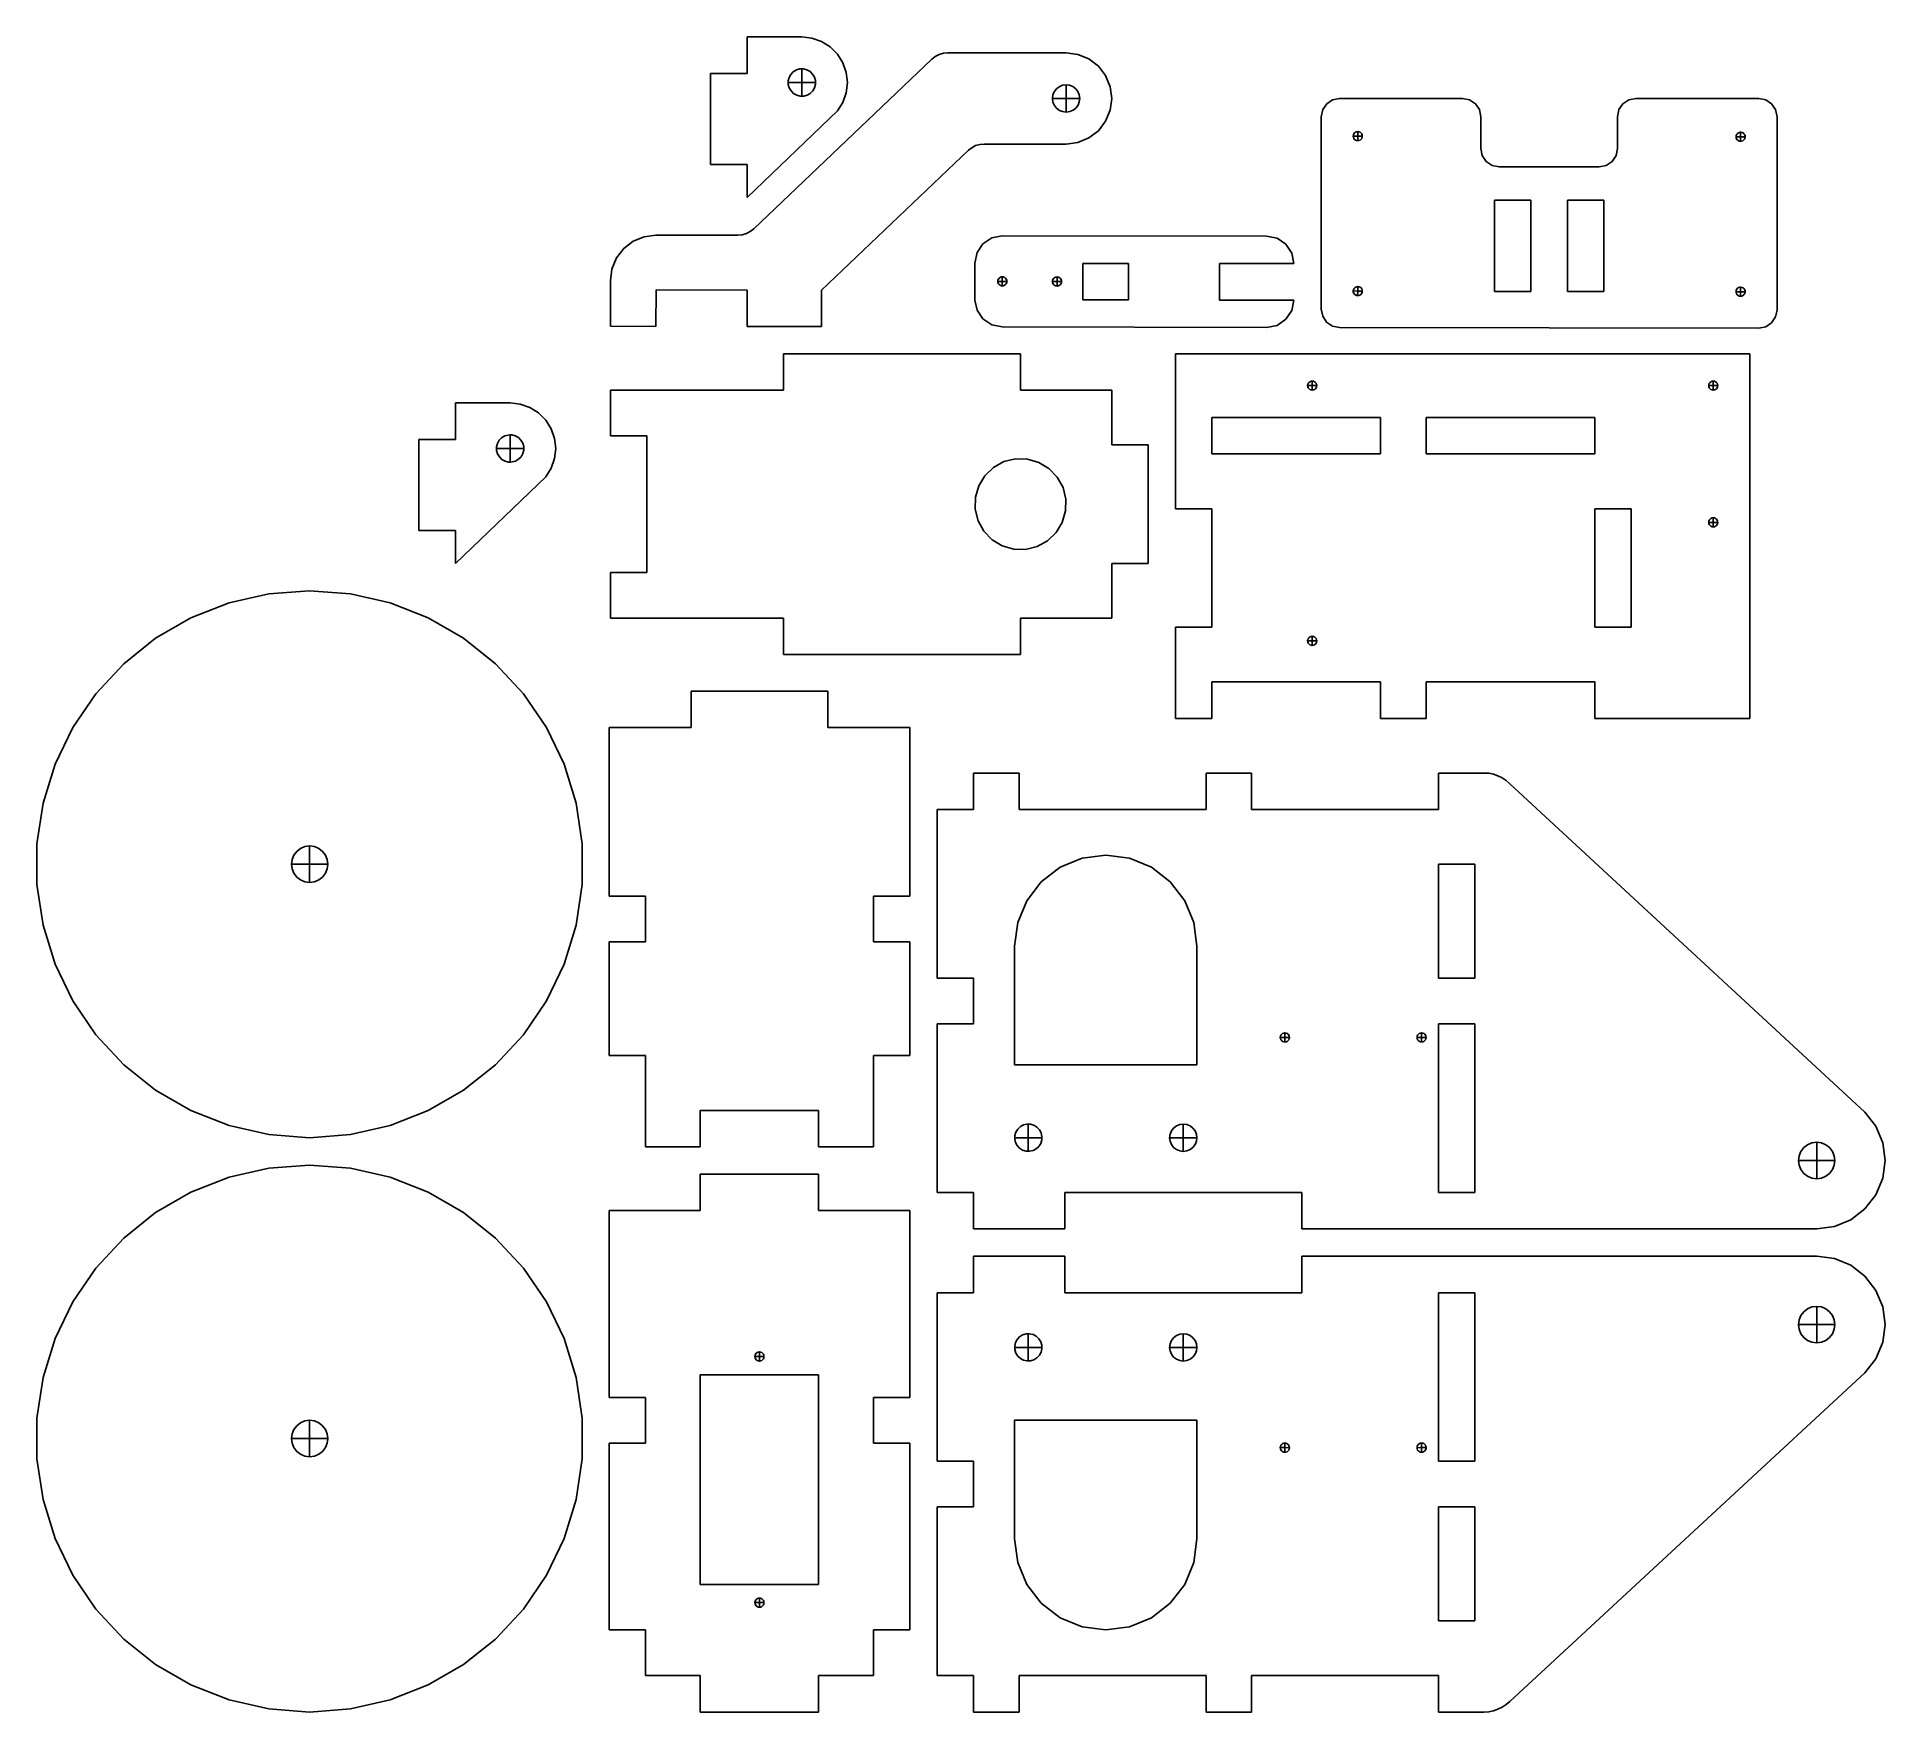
# Model space of a CAD drawing. Header units: metres. Extents: x -103 to 100, y -53 to 131.
import ezdxf

# ---------------------------------------------------------------- set-up
doc = ezdxf.new("R2010")
doc.units = ezdxf.units.M

msp = doc.modelspace()

# ---------------------------------------------------------------- linework, layer by layer
at = {"layer": 'Layer0'}
for p, q in [((-24.85, 130.74), (-24.86, 126.74)), ((-18.85, 130.74), (-24.85, 130.74)), ((-18.85, 130.74), (-17.74, 130.62)), ((-17.74, 130.62), (-16.68, 130.25)), ((-16.68, 130.25), (-15.73, 129.65)), ((-4.57, 128.31), (-24.13, 109.69)), ((-15.73, 129.65), (-14.94, 128.86)), ((-14.94, 128.86), (-14.34, 127.91)), ((-14.34, 127.91), (-13.98, 126.86)), ((-4.2, 128.6), (-4.57, 128.31)), ((-3.78, 128.82), (-4.2, 128.6)), ((-3.32, 128.95), (-3.78, 128.82)), ((-2.85, 129), (-3.32, 128.95)), ((-2.85, 129), (10.15, 129)), ((10.15, 129), (11.44, 128.83)), ((11.44, 128.83), (12.65, 128.33)), ((12.65, 128.33), (13.69, 127.54)), ((-28.85, 126.74), (-28.85, 116.74)), ((-24.86, 126.74), (-28.85, 126.74)), ((-20.24, 126.3), (-20.34, 125.92)), ((-20.34, 125.92), (-20.34, 125.74)), ((-20.34, 125.74), (-18.85, 125.74)), ((-20.34, 125.74), (-20.33, 125.53)), ((-20.05, 126.64), (-20.24, 126.3)), ((-19.78, 126.92), (-20.05, 126.64)), ((-19.44, 127.12), (-19.78, 126.92)), ((-19.06, 127.23), (-19.44, 127.12)), ((-18.85, 127.23), (-19.06, 127.23)), ((-18.85, 125.74), (-18.85, 127.23)), ((-18.67, 127.23), (-18.85, 127.23)), ((-18.85, 124.26), (-18.85, 125.74)), ((-18.85, 125.74), (-17.36, 125.74)), ((-18.29, 127.14), (-18.67, 127.23)), ((-17.95, 126.94), (-18.29, 127.14)), ((-17.67, 126.67), (-17.95, 126.94)), ((-17.47, 126.33), (-17.67, 126.67)), ((-17.36, 125.96), (-17.47, 126.33)), ((-17.36, 125.74), (-17.36, 125.96)), ((-17.36, 125.56), (-17.36, 125.74)), ((-13.98, 126.86), (-13.85, 125.74)), ((-13.85, 125.74), (-13.98, 124.63)), ((13.69, 127.54), (14.48, 126.5)), ((14.48, 126.5), (14.98, 125.29)), ((-20.33, 125.53), (-20.23, 125.15)), ((-20.23, 125.15), (-20.03, 124.82)), ((-20.03, 124.82), (-19.75, 124.54)), ((-19.75, 124.54), (-19.41, 124.35)), ((-19.41, 124.35), (-19.03, 124.25)), ((-19.03, 124.25), (-18.85, 124.26)), ((-18.85, 124.26), (-18.64, 124.26)), ((-18.64, 124.26), (-18.26, 124.36)), ((-18.26, 124.36), (-17.92, 124.56)), ((-17.92, 124.56), (-17.65, 124.84)), ((-17.65, 124.84), (-17.46, 125.18)), ((-17.46, 125.18), (-17.36, 125.56)), ((-13.98, 124.63), (-14.34, 123.57)), ((8.7, 124.38), (8.65, 123.99)), ((8.65, 123.99), (10.15, 124)), ((8.65, 123.99), (8.7, 123.6)), ((8.85, 124.74), (8.7, 124.38)), ((9.08, 125.05), (8.85, 124.74)), ((9.39, 125.29), (9.08, 125.05)), ((9.75, 125.45), (9.39, 125.29)), ((10.14, 125.5), (9.75, 125.45)), ((10.53, 125.45), (10.14, 125.5)), ((10.14, 125.5), (10.15, 124)), ((10.15, 124), (11.65, 124.01)), ((10.15, 124), (10.16, 122.5)), ((10.89, 125.31), (10.53, 125.45)), ((11.2, 125.07), (10.89, 125.31)), ((11.44, 124.76), (11.2, 125.07)), ((11.6, 124.4), (11.44, 124.76)), ((11.65, 124.01), (11.6, 124.4)), ((11.6, 123.62), (11.65, 124.01)), ((14.98, 125.29), (15.15, 124)), ((15.15, 124), (14.98, 122.71)), ((39.38, 123.85), (38.74, 123.41)), ((40.15, 124), (39.38, 123.85)), ((53.65, 124), (40.15, 124)), ((53.65, 124), (54.42, 123.85)), ((54.42, 123.85), (55.06, 123.41)), ((71.24, 123.41), (71.88, 123.85)), ((71.88, 123.85), (72.65, 124)), ((86.15, 124), (72.65, 124)), ((86.92, 123.85), (86.15, 124)), ((87.56, 123.41), (86.92, 123.85)), ((-24.85, 113.14), (-14.94, 122.63)), ((-14.34, 123.57), (-14.94, 122.63)), ((8.7, 123.6), (8.86, 123.24)), ((8.86, 123.24), (9.1, 122.93)), ((9.1, 122.93), (9.41, 122.69)), ((9.41, 122.69), (9.77, 122.55)), ((9.77, 122.55), (10.16, 122.5)), ((10.16, 122.5), (10.55, 122.55)), ((10.55, 122.55), (10.91, 122.71)), ((10.91, 122.71), (11.22, 122.95)), ((11.22, 122.95), (11.46, 123.26)), ((11.46, 123.26), (11.6, 123.62)), ((14.98, 122.71), (14.48, 121.5)), ((38.3, 122.77), (38.15, 122)), ((38.15, 122), (38.15, 100.87)), ((38.74, 123.41), (38.3, 122.77)), ((55.06, 123.41), (55.5, 122.77)), ((55.5, 122.77), (55.65, 122)), ((55.65, 118.5), (55.65, 122)), ((70.65, 122), (70.8, 122.77)), ((70.65, 122), (70.65, 118.5)), ((70.8, 122.77), (71.24, 123.41)), ((88, 122.77), (87.56, 123.41)), ((88.15, 122), (88, 122.77)), ((88.15, 100.79), (88.15, 122)), ((12.65, 119.67), (11.44, 119.17)), ((13.69, 120.46), (12.65, 119.67)), ((14.48, 121.5), (13.69, 120.46)), ((41.67, 120), (41.65, 119.87)), ((41.65, 119.87), (41.67, 119.74)), ((41.65, 119.87), (42.15, 119.87)), ((41.72, 120.12), (41.67, 120)), ((41.67, 119.74), (41.72, 119.62)), ((41.8, 120.22), (41.72, 120.12)), ((41.9, 120.3), (41.8, 120.22)), ((42.02, 120.35), (41.9, 120.3)), ((42.15, 120.37), (42.02, 120.35)), ((42.28, 120.35), (42.15, 120.37)), ((42.15, 120.37), (42.15, 119.87)), ((42.15, 119.87), (42.65, 119.87)), ((42.15, 119.87), (42.15, 119.37)), ((42.4, 120.3), (42.28, 120.35)), ((42.5, 120.22), (42.4, 120.3)), ((42.58, 120.12), (42.5, 120.22)), ((42.63, 120), (42.58, 120.12)), ((42.58, 119.62), (42.63, 119.74)), ((42.65, 119.87), (42.63, 120)), ((42.63, 119.74), (42.65, 119.87)), ((83.67, 119.95), (83.65, 119.82)), ((83.65, 119.82), (83.65, 119.79)), ((83.65, 119.79), (83.66, 119.69)), ((84.15, 119.79), (83.65, 119.79)), ((83.66, 119.69), (83.7, 119.57)), ((83.73, 120.07), (83.67, 119.95)), ((83.82, 120.17), (83.73, 120.07)), ((83.92, 120.24), (83.82, 120.17)), ((84.05, 120.28), (83.92, 120.24)), ((84.15, 120.29), (84.05, 120.28)), ((84.18, 120.29), (84.15, 120.29)), ((84.15, 120.29), (84.15, 119.79)), ((84.15, 119.79), (84.15, 119.3)), ((84.65, 119.79), (84.15, 119.79)), ((84.31, 120.27), (84.18, 120.29)), ((84.42, 120.21), (84.31, 120.27)), ((84.52, 120.13), (84.42, 120.21)), ((84.6, 120.02), (84.52, 120.13)), ((84.57, 119.52), (84.63, 119.64)), ((84.64, 119.9), (84.6, 120.02)), ((84.63, 119.64), (84.65, 119.77)), ((84.65, 119.79), (84.64, 119.9)), ((84.65, 119.77), (84.65, 119.79)), ((-16.68, 102.97), (-0.57, 118.31)), ((-0.2, 118.6), (-0.57, 118.31)), ((0.22, 118.82), (-0.2, 118.6)), ((0.68, 118.95), (0.22, 118.82)), ((1.15, 119), (0.68, 118.95)), ((1.15, 119), (10.15, 119)), ((11.44, 119.17), (10.15, 119)), ((41.72, 119.62), (41.8, 119.51)), ((41.8, 119.51), (41.9, 119.43)), ((41.9, 119.43), (42.02, 119.38)), ((42.02, 119.38), (42.15, 119.37)), ((42.15, 119.37), (42.28, 119.38)), ((42.28, 119.38), (42.4, 119.43)), ((42.4, 119.43), (42.5, 119.51)), ((42.5, 119.51), (42.58, 119.62)), ((55.65, 118.5), (55.8, 117.73)), ((55.8, 117.73), (56.24, 117.09)), ((70.06, 117.09), (70.5, 117.73)), ((70.5, 117.73), (70.65, 118.5)), ((83.7, 119.57), (83.78, 119.46)), ((83.78, 119.46), (83.88, 119.38)), ((83.88, 119.38), (84, 119.32)), ((84, 119.32), (84.12, 119.3)), ((84.12, 119.3), (84.15, 119.3)), ((84.15, 119.3), (84.25, 119.31)), ((84.25, 119.31), (84.38, 119.35)), ((84.38, 119.35), (84.48, 119.42)), ((84.48, 119.42), (84.57, 119.52)), ((-28.85, 116.74), (-24.85, 116.74)), ((-24.85, 116.74), (-24.85, 113.14)), ((56.24, 117.09), (56.88, 116.65)), ((56.88, 116.65), (57.65, 116.5)), ((68.65, 116.5), (57.65, 116.5)), ((68.65, 116.5), (69.42, 116.65)), ((69.42, 116.65), (70.06, 117.09)), ((61.15, 112.83), (57.15, 112.84)), ((57.15, 112.84), (57.15, 102.84)), ((61.15, 102.83), (61.15, 112.83)), ((65.15, 112.83), (65.15, 102.83)), ((69.15, 112.83), (65.15, 112.83)), ((69.15, 102.83), (69.15, 112.83)), ((-24.13, 109.69), (-24.5, 109.4)), ((-39.18, 106.5), (-38.39, 107.54)), ((-38.39, 107.54), (-37.35, 108.33)), ((-37.35, 108.33), (-36.14, 108.83)), ((-36.14, 108.83), (-34.85, 109)), ((-34.85, 109), (-25.85, 109)), ((-25.38, 109.05), (-25.85, 109)), ((-24.92, 109.18), (-25.38, 109.05)), ((-24.5, 109.4), (-24.92, 109.18)), ((1.03, 108.06), (0.38, 107.09)), ((2, 108.71), (1.03, 108.06)), ((3.15, 108.93), (2, 108.71)), ((32.15, 108.88), (3.15, 108.93)), ((33.3, 108.66), (32.15, 108.88)), ((34.27, 108), (33.3, 108.66)), ((34.92, 107.03), (34.27, 108)), ((-39.68, 105.29), (-39.18, 106.5)), ((0.38, 107.09), (0.15, 105.94)), ((0.15, 105.94), (0.15, 101.94)), ((16.98, 105.91), (11.98, 105.91)), ((11.98, 105.91), (11.98, 101.92)), ((16.98, 101.91), (16.98, 105.91)), ((35.15, 105.88), (26.98, 105.88)), ((26.98, 105.88), (26.98, 101.89)), ((35.15, 105.88), (34.92, 107.03)), ((-39.85, 104), (-39.68, 105.29)), ((-39.85, 99.01), (-39.85, 104)), ((2.67, 104.06), (2.65, 103.93)), ((2.65, 103.93), (2.67, 103.8)), ((2.65, 103.93), (3.15, 103.93)), ((2.72, 104.18), (2.67, 104.06)), ((2.67, 103.8), (2.72, 103.68)), ((2.8, 104.29), (2.72, 104.18)), ((2.72, 103.68), (2.8, 103.58)), ((2.9, 104.37), (2.8, 104.29)), ((2.8, 103.58), (2.9, 103.5)), ((3.02, 104.42), (2.9, 104.37)), ((2.9, 103.5), (3.02, 103.45)), ((3.15, 104.43), (3.02, 104.42)), ((3.02, 103.45), (3.15, 103.43)), ((3.28, 104.42), (3.15, 104.43)), ((3.15, 104.43), (3.15, 103.93)), ((3.15, 103.93), (3.15, 103.43)), ((3.15, 103.93), (3.65, 103.93)), ((3.15, 103.43), (3.28, 103.45)), ((3.4, 104.37), (3.28, 104.42)), ((3.28, 103.45), (3.4, 103.5)), ((3.5, 104.29), (3.4, 104.37)), ((3.4, 103.5), (3.5, 103.58)), ((3.58, 104.18), (3.5, 104.29)), ((3.5, 103.58), (3.58, 103.68)), ((3.63, 104.06), (3.58, 104.18)), ((3.58, 103.68), (3.63, 103.8)), ((3.65, 103.93), (3.63, 104.06)), ((3.63, 103.8), (3.65, 103.93)), ((8.67, 104.05), (8.65, 103.92)), ((8.65, 103.92), (8.67, 103.79)), ((8.65, 103.92), (9.15, 103.92)), ((8.72, 104.17), (8.67, 104.05)), ((8.67, 103.79), (8.72, 103.67)), ((8.8, 104.28), (8.72, 104.17)), ((8.72, 103.67), (8.8, 103.57)), ((8.9, 104.36), (8.8, 104.28)), ((8.8, 103.57), (8.9, 103.49)), ((9.02, 104.41), (8.9, 104.36)), ((8.9, 103.49), (9.02, 103.44)), ((9.15, 104.42), (9.02, 104.41)), ((9.02, 103.44), (9.15, 103.42)), ((9.28, 104.41), (9.15, 104.42)), ((9.15, 104.42), (9.15, 103.92)), ((9.15, 103.92), (9.15, 103.42)), ((9.15, 103.92), (9.65, 103.92)), ((9.15, 103.42), (9.28, 103.44)), ((9.4, 104.36), (9.28, 104.41)), ((9.28, 103.44), (9.4, 103.49)), ((9.5, 104.28), (9.4, 104.36)), ((9.4, 103.49), (9.5, 103.57)), ((9.58, 104.17), (9.5, 104.28)), ((9.5, 103.57), (9.58, 103.67)), ((9.63, 104.05), (9.58, 104.17)), ((9.58, 103.67), (9.63, 103.79)), ((9.65, 103.92), (9.63, 104.05)), ((9.63, 103.79), (9.65, 103.92)), ((-34.85, 99), (-34.84, 103)), ((-34.84, 103), (-24.85, 102.98)), ((-24.85, 102.98), (-24.86, 98.98)), ((-16.68, 102.97), (-16.69, 98.97)), ((0.15, 101.94), (0.15, 101.89)), ((0.15, 101.89), (0.38, 100.79)), ((11.98, 101.92), (16.98, 101.91)), ((26.98, 101.89), (35.15, 101.89)), ((35.15, 101.89), (34.92, 100.74)), ((41.67, 103.02), (41.65, 102.89)), ((41.65, 102.89), (41.66, 102.76)), ((42.15, 102.87), (41.65, 102.89)), ((41.66, 102.76), (41.71, 102.63)), ((41.73, 103.13), (41.67, 103.02)), ((41.71, 102.63), (41.78, 102.53)), ((41.81, 103.23), (41.73, 103.13)), ((41.78, 102.53), (41.88, 102.44)), ((41.92, 103.31), (41.81, 103.23)), ((41.88, 102.44), (42, 102.39)), ((42.04, 103.35), (41.92, 103.31)), ((42, 102.39), (42.13, 102.37)), ((42.17, 103.37), (42.04, 103.35)), ((42.15, 102.87), (42.13, 102.37)), ((42.13, 102.37), (42.26, 102.38)), ((42.17, 103.37), (42.15, 102.87)), ((42.65, 102.85), (42.15, 102.87)), ((42.3, 103.34), (42.17, 103.37)), ((42.26, 102.38), (42.38, 102.42)), ((42.42, 103.29), (42.3, 103.34)), ((42.38, 102.42), (42.49, 102.5)), ((42.52, 103.21), (42.42, 103.29)), ((42.49, 102.5), (42.57, 102.6)), ((42.59, 103.1), (42.52, 103.21)), ((42.57, 102.6), (42.63, 102.72)), ((42.64, 102.98), (42.59, 103.1)), ((42.63, 102.72), (42.65, 102.85)), ((42.65, 102.85), (42.64, 102.98)), ((57.15, 102.84), (61.15, 102.83)), ((65.15, 102.83), (69.15, 102.83)), ((83.68, 102.96), (83.65, 102.84)), ((83.65, 102.84), (83.65, 102.8)), ((83.65, 102.8), (84.15, 102.79)), ((83.65, 102.8), (83.66, 102.71)), ((83.66, 102.71), (83.7, 102.58)), ((83.74, 103.08), (83.68, 102.96)), ((83.7, 102.58), (83.77, 102.47)), ((83.83, 103.18), (83.74, 103.08)), ((83.77, 102.47), (83.87, 102.38)), ((83.94, 103.25), (83.83, 103.18)), ((83.87, 102.38), (83.98, 102.32)), ((84.06, 103.29), (83.94, 103.25)), ((83.98, 102.32), (84.11, 102.3)), ((84.15, 103.29), (84.06, 103.29)), ((84.11, 102.3), (84.15, 102.3)), ((84.19, 103.29), (84.15, 103.29)), ((84.15, 102.79), (84.15, 103.29)), ((84.15, 102.79), (84.65, 102.79)), ((84.15, 102.3), (84.15, 102.79)), ((84.15, 102.3), (84.24, 102.3)), ((84.32, 103.27), (84.19, 103.29)), ((84.24, 102.3), (84.36, 102.34)), ((84.44, 103.21), (84.32, 103.27)), ((84.36, 102.34), (84.47, 102.41)), ((84.53, 103.12), (84.44, 103.21)), ((84.47, 102.41), (84.56, 102.51)), ((84.6, 103.01), (84.53, 103.12)), ((84.56, 102.51), (84.62, 102.63)), ((84.64, 102.88), (84.6, 103.01)), ((84.62, 102.63), (84.65, 102.75)), ((84.65, 102.79), (84.64, 102.88)), ((84.65, 102.75), (84.65, 102.79)), ((0.38, 100.79), (1.03, 99.81)), ((1.03, 99.81), (2, 99.16)), ((34.27, 99.77), (33.3, 99.11)), ((34.92, 100.74), (34.27, 99.77)), ((38.15, 100.87), (38.3, 100.11)), ((38.3, 100.11), (38.73, 99.46)), ((38.73, 99.46), (39.38, 99.02)), ((86.92, 98.94), (87.56, 99.38)), ((87.56, 99.38), (88, 100.03)), ((88, 100.03), (88.15, 100.79)), ((-39.85, 99.01), (-34.85, 99)), ((-16.69, 98.97), (-24.86, 98.98)), ((2, 99.16), (3.15, 98.93)), ((3.15, 98.93), (32.15, 98.88)), ((33.3, 99.11), (32.15, 98.88)), ((39.38, 99.02), (40.15, 98.87)), ((40.15, 98.87), (86.15, 98.79)), ((86.15, 98.79), (86.92, 98.94)), ((5.15, 96), (-20.85, 96)), ((-20.85, 96), (-20.85, 92)), ((5.15, 92), (5.15, 96)), ((22.15, 96), (85.15, 96)), ((22.15, 79), (22.15, 96)), ((85.15, 56), (85.15, 96)), ((-20.85, 92), (-39.85, 92)), ((-39.85, 92), (-39.85, 87)), ((15.15, 92), (5.15, 92)), ((15.15, 86), (15.15, 92)), ((36.67, 92.63), (36.65, 92.5)), ((36.65, 92.5), (36.67, 92.37)), ((36.65, 92.5), (37.15, 92.5)), ((36.72, 92.75), (36.67, 92.63)), ((36.67, 92.37), (36.72, 92.25)), ((36.8, 92.85), (36.72, 92.75)), ((36.72, 92.25), (36.8, 92.15)), ((36.9, 92.93), (36.8, 92.85)), ((36.8, 92.15), (36.9, 92.07)), ((37.02, 92.98), (36.9, 92.93)), ((36.9, 92.07), (37.02, 92.02)), ((37.15, 93), (37.02, 92.98)), ((37.02, 92.02), (37.15, 92)), ((37.28, 92.98), (37.15, 93)), ((37.15, 93), (37.15, 92.5)), ((37.15, 92.5), (37.65, 92.5)), ((37.15, 92.5), (37.15, 92)), ((37.15, 92), (37.28, 92.02)), ((37.4, 92.93), (37.28, 92.98)), ((37.28, 92.02), (37.4, 92.07)), ((37.5, 92.85), (37.4, 92.93)), ((37.4, 92.07), (37.5, 92.15)), ((37.58, 92.75), (37.5, 92.85)), ((37.5, 92.15), (37.58, 92.25)), ((37.63, 92.63), (37.58, 92.75)), ((37.58, 92.25), (37.63, 92.37)), ((37.65, 92.5), (37.63, 92.63)), ((37.63, 92.37), (37.65, 92.5)), ((80.67, 92.63), (80.65, 92.5)), ((80.65, 92.5), (80.67, 92.37)), ((80.65, 92.5), (81.15, 92.5)), ((80.72, 92.75), (80.67, 92.63)), ((80.67, 92.37), (80.72, 92.25)), ((80.8, 92.85), (80.72, 92.75)), ((80.72, 92.25), (80.8, 92.15)), ((80.9, 92.93), (80.8, 92.85)), ((80.8, 92.15), (80.9, 92.07)), ((81.02, 92.98), (80.9, 92.93)), ((80.9, 92.07), (81.02, 92.02)), ((81.15, 93), (81.02, 92.98)), ((81.02, 92.02), (81.15, 92)), ((81.28, 92.98), (81.15, 93)), ((81.15, 92.5), (81.15, 93)), ((81.15, 92), (81.15, 92.5)), ((81.15, 92.5), (81.65, 92.5)), ((81.15, 92), (81.28, 92.02)), ((81.4, 92.93), (81.28, 92.98)), ((81.28, 92.02), (81.4, 92.07)), ((81.5, 92.85), (81.4, 92.93)), ((81.4, 92.07), (81.5, 92.15)), ((81.58, 92.75), (81.5, 92.85)), ((81.5, 92.15), (81.58, 92.25)), ((81.63, 92.63), (81.58, 92.75)), ((81.58, 92.25), (81.63, 92.37)), ((81.65, 92.5), (81.63, 92.63)), ((81.63, 92.37), (81.65, 92.5)), ((-56.85, 90.6), (-56.86, 86.6)), ((-50.85, 90.6), (-56.85, 90.6)), ((-50.85, 90.6), (-49.74, 90.47)), ((-49.74, 90.47), (-48.68, 90.1)), ((-48.68, 90.1), (-47.73, 89.51)), ((-47.73, 89.51), (-46.94, 88.72)), ((-46.94, 88.72), (-46.34, 87.77)), ((-46.34, 87.77), (-45.98, 86.71)), ((26.15, 89), (44.65, 89)), ((26.15, 89), (26.15, 85)), ((44.65, 89), (44.65, 85)), ((49.65, 85), (49.65, 89)), ((49.65, 89), (68.15, 89)), ((68.15, 85), (68.15, 89)), ((-60.85, 86.6), (-60.85, 76.6)), ((-56.86, 86.6), (-60.85, 86.6)), ((-52.24, 86.16), (-52.34, 85.78)), ((-52.34, 85.78), (-52.34, 85.6)), ((-52.34, 85.6), (-52.33, 85.39)), ((-52.34, 85.6), (-50.85, 85.6)), ((-52.33, 85.39), (-52.23, 85.01)), ((-52.05, 86.5), (-52.24, 86.16)), ((-51.78, 86.78), (-52.05, 86.5)), ((-51.44, 86.98), (-51.78, 86.78)), ((-51.06, 87.08), (-51.44, 86.98)), ((-50.85, 87.09), (-51.06, 87.08)), ((-50.67, 87.09), (-50.85, 87.09)), ((-50.85, 85.6), (-50.85, 87.09)), ((-50.85, 85.6), (-49.36, 85.6)), ((-50.85, 84.11), (-50.85, 85.6)), ((-50.29, 86.99), (-50.67, 87.09)), ((-49.95, 86.8), (-50.29, 86.99)), ((-49.67, 86.53), (-49.95, 86.8)), ((-49.47, 86.19), (-49.67, 86.53)), ((-49.36, 85.81), (-49.47, 86.19)), ((-49.46, 85.04), (-49.36, 85.42)), ((-49.36, 85.6), (-49.36, 85.81)), ((-49.36, 85.42), (-49.36, 85.6)), ((-45.98, 86.71), (-45.85, 85.6)), ((-45.85, 85.6), (-45.98, 84.49)), ((-35.85, 87), (-39.85, 87)), ((-35.85, 72), (-35.85, 87)), ((19.15, 86), (15.15, 86)), ((19.15, 73), (19.15, 86)), ((-52.23, 85.01), (-52.03, 84.67)), ((-52.03, 84.67), (-51.75, 84.4)), ((-51.75, 84.4), (-51.41, 84.21)), ((-51.41, 84.21), (-51.03, 84.11)), ((-51.03, 84.11), (-50.85, 84.11)), ((-50.85, 84.11), (-50.64, 84.12)), ((-50.64, 84.12), (-50.26, 84.22)), ((-50.26, 84.22), (-49.92, 84.42)), ((-49.92, 84.42), (-49.65, 84.7)), ((-49.65, 84.7), (-49.46, 85.04)), ((-46.34, 83.43), (-46.94, 82.48)), ((-45.98, 84.49), (-46.34, 83.43)), ((2.18, 83.52), (1.24, 82.62)), ((3.33, 84.16), (2.18, 83.52)), ((4.59, 84.47), (3.33, 84.16)), ((5.9, 84.44), (4.59, 84.47)), ((7.15, 84.08), (5.9, 84.44)), ((8.27, 83.41), (7.15, 84.08)), ((9.17, 82.47), (8.27, 83.41)), ((44.65, 85), (26.15, 85)), ((68.15, 85), (49.65, 85)), ((-56.85, 73), (-46.94, 82.48)), ((0.57, 81.5), (0.21, 80.25)), ((1.24, 82.62), (0.57, 81.5)), ((9.81, 81.32), (9.17, 82.47)), ((10.12, 80.06), (9.81, 81.32)), ((0.21, 80.25), (0.18, 78.94)), ((10.09, 78.75), (10.12, 80.06)), ((0.18, 78.94), (0.5, 77.68)), ((0.5, 77.68), (1.13, 76.53)), ((9.06, 76.38), (9.73, 77.5)), ((9.73, 77.5), (10.09, 78.75)), ((26.15, 79), (22.15, 79)), ((26.15, 66), (26.15, 79)), ((68.15, 79), (68.15, 66)), ((72.15, 79), (68.15, 79)), ((72.15, 66), (72.15, 79)), ((80.67, 77.63), (80.65, 77.5)), ((80.65, 77.5), (81.15, 77.5)), ((80.65, 77.5), (80.67, 77.37)), ((80.72, 77.75), (80.67, 77.63)), ((80.67, 77.37), (80.72, 77.25)), ((80.8, 77.85), (80.72, 77.75)), ((80.72, 77.25), (80.8, 77.15)), ((80.9, 77.93), (80.8, 77.85)), ((80.8, 77.15), (80.9, 77.07)), ((81.02, 77.98), (80.9, 77.93)), ((80.9, 77.07), (81.02, 77.02)), ((81.15, 78), (81.02, 77.98)), ((81.28, 77.98), (81.15, 78)), ((81.15, 77.5), (81.15, 78)), ((81.15, 77), (81.15, 77.5)), ((81.15, 77.5), (81.65, 77.5)), ((81.4, 77.93), (81.28, 77.98)), ((81.28, 77.02), (81.4, 77.07)), ((81.5, 77.85), (81.4, 77.93)), ((81.4, 77.07), (81.5, 77.15)), ((81.58, 77.75), (81.5, 77.85)), ((81.5, 77.15), (81.58, 77.25)), ((81.63, 77.63), (81.58, 77.75)), ((81.58, 77.25), (81.63, 77.37)), ((81.65, 77.5), (81.63, 77.63)), ((81.63, 77.37), (81.65, 77.5)), ((-60.85, 76.6), (-56.85, 76.6)), ((-56.85, 76.6), (-56.85, 73)), ((1.13, 76.53), (2.03, 75.59)), ((2.03, 75.59), (3.15, 74.92)), ((6.98, 74.84), (8.12, 75.48)), ((8.12, 75.48), (9.06, 76.38)), ((81.02, 77.02), (81.15, 77)), ((81.15, 77), (81.28, 77.02)), ((3.15, 74.92), (4.4, 74.56)), ((4.4, 74.56), (5.71, 74.53)), ((5.71, 74.53), (6.98, 74.84)), ((15.15, 73), (19.15, 73)), ((15.15, 67), (15.15, 73)), ((-39.85, 72), (-35.85, 72)), ((-39.85, 72), (-39.85, 67)), ((-77.32, 69.66), (-81.69, 68.67)), ((-72.85, 70), (-77.32, 69.66)), ((-68.38, 69.66), (-72.85, 70)), ((-64.01, 68.67), (-68.38, 69.66)), ((-85.87, 67.03), (-89.75, 64.79)), ((-81.69, 68.67), (-85.87, 67.03)), ((-59.83, 67.03), (-64.01, 68.67)), ((-55.95, 64.79), (-59.83, 67.03)), ((-39.85, 67), (-20.85, 67)), ((-20.85, 67), (-20.85, 63)), ((5.15, 63), (5.15, 67)), ((5.15, 67), (15.15, 67)), ((22.15, 66), (26.15, 66)), ((22.15, 56), (22.15, 66)), ((36.9, 64.93), (36.8, 64.85)), ((37.02, 64.98), (36.9, 64.93)), ((37.15, 65), (37.02, 64.98)), ((37.28, 64.98), (37.15, 65)), ((37.15, 65), (37.15, 64.5)), ((37.4, 64.93), (37.28, 64.98)), ((37.5, 64.85), (37.4, 64.93)), ((68.15, 66), (72.15, 66)), ((-89.75, 64.79), (-93.25, 61.99)), ((-52.44, 61.99), (-55.95, 64.79)), ((-20.85, 63), (5.15, 63)), ((36.67, 64.63), (36.65, 64.5)), ((36.65, 64.5), (36.67, 64.37)), ((36.65, 64.5), (37.15, 64.5)), ((36.72, 64.75), (36.67, 64.63)), ((36.67, 64.37), (36.72, 64.25)), ((36.8, 64.85), (36.72, 64.75)), ((36.72, 64.25), (36.8, 64.15)), ((36.8, 64.15), (36.9, 64.07)), ((36.9, 64.07), (37.02, 64.02)), ((37.02, 64.02), (37.15, 64)), ((37.15, 64.5), (37.65, 64.5)), ((37.15, 64.5), (37.15, 64)), ((37.15, 64), (37.28, 64.02)), ((37.28, 64.02), (37.4, 64.07)), ((37.4, 64.07), (37.5, 64.15)), ((37.58, 64.75), (37.5, 64.85)), ((37.5, 64.15), (37.58, 64.25)), ((37.63, 64.63), (37.58, 64.75)), ((37.58, 64.25), (37.63, 64.37)), ((37.65, 64.5), (37.63, 64.63)), ((37.63, 64.37), (37.65, 64.5)), ((-93.25, 61.99), (-96.3, 58.7)), ((-49.39, 58.7), (-52.44, 61.99)), ((-16, 59), (-31, 59)), ((-31, 59), (-31, 55)), ((-16, 55), (-16, 59)), ((26.15, 60), (26.15, 56)), ((44.65, 60), (26.15, 60)), ((44.65, 56), (44.65, 60)), ((68.15, 60), (49.65, 60)), ((49.65, 60), (49.65, 56)), ((68.15, 60), (68.15, 56)), ((-96.3, 58.7), (-98.83, 55)), ((-46.87, 55), (-49.39, 58.7)), ((-98.83, 55), (-100.78, 50.96)), ((-44.92, 50.96), (-46.87, 55)), ((-40, 55), (-40, 36.5)), ((-31, 55), (-40, 55)), ((-7, 55), (-16, 55)), ((-7, 36.5), (-7, 55)), ((26.15, 56), (22.15, 56)), ((49.65, 56), (44.65, 56)), ((85.15, 56), (68.15, 56)), ((-100.78, 50.96), (-102.1, 46.68)), ((-43.6, 46.68), (-44.92, 50.96)), ((5, 50), (0, 50)), ((0, 46), (0, 50)), ((5, 50), (5, 46)), ((25.5, 46), (25.5, 50)), ((30.5, 50), (25.5, 50)), ((30.5, 50), (30.5, 46)), ((51, 46), (51, 50)), ((56, 50), (51, 50)), ((56, 50), (56.52, 49.97)), ((56.52, 49.97), (57.04, 49.86)), ((57.04, 49.86), (57.53, 49.7)), ((57.53, 49.7), (58, 49.46)), ((58, 49.46), (58.44, 49.17)), ((58.44, 49.17), (58.83, 48.83)), ((97.8, 12.8), (58.83, 48.83)), ((-102.1, 46.68), (-102.77, 42.24)), ((-42.93, 42.24), (-43.6, 46.68)), ((-4, 46), (0, 46)), ((-4, 27.5), (-4, 46)), ((5, 46), (25.5, 46)), ((30.5, 46), (51, 46)), ((-102.77, 42.24), (-102.77, 37.76)), ((-74.58, 41), (-74.78, 40.52)), ((-74.26, 41.41), (-74.58, 41)), ((-73.85, 41.73), (-74.26, 41.41)), ((-73.37, 41.93), (-73.85, 41.73)), ((-72.85, 42), (-73.37, 41.93)), ((-72.85, 42), (-72.85, 40)), ((-72.33, 41.93), (-72.85, 42)), ((-71.85, 41.73), (-72.33, 41.93)), ((-71.44, 41.41), (-71.85, 41.73)), ((-71.12, 41), (-71.44, 41.41)), ((-70.92, 40.52), (-71.12, 41)), ((-42.93, 37.76), (-42.93, 42.24)), ((9.5, 39.66), (11.91, 40.66)), ((11.91, 40.66), (14.5, 41)), ((14.5, 41), (17.09, 40.66)), ((17.09, 40.66), (19.5, 39.66)), ((-74.78, 40.52), (-74.85, 40)), ((-74.85, 40), (-72.85, 40)), ((-74.85, 40), (-74.78, 39.48)), ((-74.78, 39.48), (-74.58, 39)), ((-74.58, 39), (-74.26, 38.59)), ((-74.26, 38.59), (-73.85, 38.27)), ((-72.85, 40), (-72.85, 38)), ((-72.85, 40), (-70.85, 40)), ((-71.85, 38.27), (-71.44, 38.59)), ((-71.44, 38.59), (-71.12, 39)), ((-71.12, 39), (-70.92, 39.48)), ((-70.85, 40), (-70.92, 40.52)), ((-70.92, 39.48), (-70.85, 40)), ((7.43, 38.07), (9.5, 39.66)), ((19.5, 39.66), (21.57, 38.07)), ((51, 27.5), (51, 40)), ((51, 40), (55, 40)), ((55, 40), (55, 27.5)), ((-102.77, 37.76), (-102.1, 33.32)), ((-73.85, 38.27), (-73.37, 38.07)), ((-73.37, 38.07), (-72.85, 38)), ((-72.85, 38), (-72.33, 38.07)), ((-72.33, 38.07), (-71.85, 38.27)), ((-43.6, 33.32), (-42.93, 37.76)), ((-40, 36.5), (-36, 36.5)), ((-36, 36.5), (-36, 31.5)), ((-11, 31.5), (-11, 36.5)), ((-11, 36.5), (-7, 36.5)), ((5.84, 36), (7.43, 38.07)), ((21.57, 38.07), (23.16, 36)), ((4.84, 33.59), (5.84, 36)), ((23.16, 36), (24.16, 33.59)), ((-102.1, 33.32), (-100.78, 29.04)), ((-44.92, 29.04), (-43.6, 33.32)), ((4.5, 31), (4.84, 33.59)), ((24.16, 33.59), (24.5, 31)), ((-40, 31.5), (-40, 19)), ((-36, 31.5), (-40, 31.5)), ((-7, 31.5), (-11, 31.5)), ((-7, 19), (-7, 31.5)), ((4.5, 31), (4.5, 18)), ((24.5, 18), (24.5, 31)), ((-100.78, 29.04), (-98.83, 25)), ((-46.87, 25), (-44.92, 29.04)), ((0, 27.5), (-4, 27.5)), ((0, 22.5), (0, 27.5)), ((55, 27.5), (51, 27.5)), ((-98.83, 25), (-96.3, 21.3)), ((-49.39, 21.3), (-46.87, 25)), ((-4, 22.5), (0, 22.5)), ((-4, 4), (-4, 22.5)), ((55, 22.5), (51, 22.5)), ((51, 22.5), (51, 4)), ((55, 4), (55, 22.5)), ((-96.3, 21.3), (-93.25, 18.01)), ((-52.44, 18.01), (-49.39, 21.3)), ((33.67, 21.13), (33.65, 21)), ((33.65, 21), (33.67, 20.87)), ((33.65, 21), (34.15, 21)), ((33.72, 21.25), (33.67, 21.13)), ((33.67, 20.87), (33.72, 20.75)), ((33.8, 21.35), (33.72, 21.25)), ((33.72, 20.75), (33.8, 20.65)), ((33.9, 21.43), (33.8, 21.35)), ((33.8, 20.65), (33.9, 20.57)), ((34.02, 21.48), (33.9, 21.43)), ((33.9, 20.57), (34.02, 20.52)), ((34.15, 21.5), (34.02, 21.48)), ((34.02, 20.52), (34.15, 20.5)), ((34.28, 21.48), (34.15, 21.5)), ((34.15, 21.5), (34.15, 21)), ((34.15, 21), (34.65, 21)), ((34.15, 21), (34.15, 20.5)), ((34.15, 20.5), (34.28, 20.52)), ((34.4, 21.43), (34.28, 21.48)), ((34.28, 20.52), (34.4, 20.57)), ((34.5, 21.35), (34.4, 21.43)), ((34.4, 20.57), (34.5, 20.65)), ((34.58, 21.25), (34.5, 21.35)), ((34.5, 20.65), (34.58, 20.75)), ((34.63, 21.13), (34.58, 21.25)), ((34.58, 20.75), (34.63, 20.87)), ((34.65, 21), (34.63, 21.13)), ((34.63, 20.87), (34.65, 21)), ((48.67, 21.13), (48.65, 21)), ((48.65, 21), (48.67, 20.87)), ((49.15, 21), (48.65, 21)), ((48.72, 21.25), (48.67, 21.13)), ((48.67, 20.87), (48.72, 20.75)), ((48.8, 21.35), (48.72, 21.25)), ((48.72, 20.75), (48.8, 20.65)), ((48.9, 21.43), (48.8, 21.35)), ((48.8, 20.65), (48.9, 20.57)), ((49.02, 21.48), (48.9, 21.43)), ((48.9, 20.57), (49.02, 20.52)), ((49.15, 21.5), (49.02, 21.48)), ((49.02, 20.52), (49.15, 20.5)), ((49.28, 21.48), (49.15, 21.5)), ((49.15, 21), (49.15, 21.5)), ((49.15, 20.5), (49.15, 21)), ((49.65, 21), (49.15, 21)), ((49.15, 20.5), (49.28, 20.52)), ((49.4, 21.43), (49.28, 21.48)), ((49.28, 20.52), (49.4, 20.57)), ((49.5, 21.35), (49.4, 21.43)), ((49.4, 20.57), (49.5, 20.65)), ((49.58, 21.25), (49.5, 21.35)), ((49.5, 20.65), (49.58, 20.75)), ((49.63, 21.13), (49.58, 21.25)), ((49.58, 20.75), (49.63, 20.87)), ((49.65, 21), (49.63, 21.13)), ((49.63, 20.87), (49.65, 21)), ((-40, 19), (-36, 19)), ((-36, 19), (-36, 9)), ((-11, 19), (-7, 19)), ((-11, 9), (-11, 19)), ((-93.25, 18.01), (-89.75, 15.21)), ((-55.95, 15.21), (-52.44, 18.01)), ((4.5, 18), (24.5, 18)), ((-89.75, 15.21), (-85.87, 12.97)), ((-59.83, 12.97), (-55.95, 15.21)), ((-85.87, 12.97), (-81.69, 11.33)), ((-64.01, 11.33), (-59.83, 12.97)), ((-17, 13), (-30, 13)), ((-30, 13), (-30, 9)), ((-17, 9), (-17, 13)), ((99, 11.25), (97.8, 12.8)), ((-81.69, 11.33), (-77.32, 10.34)), ((-77.32, 10.34), (-72.85, 10)), ((-72.85, 10), (-68.38, 10.34)), ((-68.38, 10.34), (-64.01, 11.33)), ((4.52, 10.24), (4.51, 10)), ((4.63, 10.62), (4.52, 10.24)), ((4.84, 10.95), (4.63, 10.62)), ((5.13, 11.22), (4.84, 10.95)), ((5.47, 11.4), (5.13, 11.22)), ((5.85, 11.49), (5.47, 11.4)), ((6, 11.49), (5.85, 11.49)), ((6, 11.49), (6, 10)), ((6.24, 11.48), (6, 11.49)), ((6.62, 11.37), (6.24, 11.48)), ((6.95, 11.16), (6.62, 11.37)), ((7.22, 10.87), (6.95, 11.16)), ((7.4, 10.53), (7.22, 10.87)), ((7.49, 10.15), (7.4, 10.53)), ((7.49, 10), (7.49, 10.15)), ((21.55, 10.39), (21.5, 10)), ((21.7, 10.75), (21.55, 10.39)), ((21.94, 11.06), (21.7, 10.75)), ((22.25, 11.3), (21.94, 11.06)), ((22.61, 11.45), (22.25, 11.3)), ((23, 11.5), (22.61, 11.45)), ((23.39, 11.45), (23, 11.5)), ((23, 11.5), (23, 10)), ((23.75, 11.3), (23.39, 11.45)), ((24.06, 11.06), (23.75, 11.3)), ((24.3, 10.75), (24.06, 11.06)), ((24.45, 10.39), (24.3, 10.75)), ((24.5, 10), (24.45, 10.39)), ((99.74, 9.44), (99, 11.25)), ((-36, 9), (-30, 9)), ((-17, 9), (-11, 9)), ((4.51, 10), (6, 10)), ((4.51, 10), (4.51, 9.85)), ((4.51, 9.85), (4.6, 9.47)), ((4.6, 9.47), (4.78, 9.13)), ((4.78, 9.13), (5.05, 8.84)), ((5.05, 8.84), (5.38, 8.63)), ((5.38, 8.63), (5.76, 8.52)), ((5.76, 8.52), (6, 8.51)), ((6, 10), (6, 8.51)), ((6, 10), (7.49, 10)), ((6, 8.51), (6.15, 8.51)), ((6.15, 8.51), (6.53, 8.6)), ((6.53, 8.6), (6.87, 8.78)), ((6.87, 8.78), (7.16, 9.05)), ((7.16, 9.05), (7.37, 9.38)), ((7.37, 9.38), (7.48, 9.76)), ((7.48, 9.76), (7.49, 10)), ((21.5, 10), (23, 10)), ((21.5, 10), (21.55, 9.61)), ((21.55, 9.61), (21.7, 9.25)), ((21.7, 9.25), (21.94, 8.94)), ((21.94, 8.94), (22.25, 8.7)), ((22.25, 8.7), (22.61, 8.55)), ((22.61, 8.55), (23, 8.5)), ((23, 10), (24.5, 10)), ((23, 10), (23, 8.5)), ((23, 8.5), (23.39, 8.55)), ((23.39, 8.55), (23.75, 8.7)), ((23.75, 8.7), (24.06, 8.94)), ((24.06, 8.94), (24.3, 9.25)), ((24.3, 9.25), (24.45, 9.61)), ((24.45, 9.61), (24.5, 10)), ((90.77, 8.5), (90.57, 8.02)), ((91.09, 8.91), (90.77, 8.5)), ((91.5, 9.23), (91.09, 8.91)), ((91.98, 9.43), (91.5, 9.23)), ((92.5, 9.5), (91.98, 9.43)), ((93.02, 9.43), (92.5, 9.5)), ((92.5, 9.5), (92.5, 7.5)), ((93.5, 9.23), (93.02, 9.43)), ((93.91, 8.91), (93.5, 9.23)), ((94.23, 8.5), (93.91, 8.91)), ((94.43, 8.02), (94.23, 8.5)), ((100, 7.5), (99.74, 9.44)), ((-77.32, 6.66), (-81.69, 5.67)), ((-72.85, 7), (-77.32, 6.66)), ((-68.38, 6.66), (-72.85, 7)), ((-64.01, 5.67), (-68.38, 6.66)), ((90.57, 8.02), (90.5, 7.5)), ((90.5, 7.5), (90.57, 6.98)), ((90.5, 7.5), (92.5, 7.5)), ((90.57, 6.98), (90.77, 6.5)), ((90.77, 6.5), (91.09, 6.09)), ((91.09, 6.09), (91.5, 5.77)), ((92.5, 7.5), (94.5, 7.5)), ((92.5, 7.5), (92.5, 5.5)), ((93.5, 5.77), (93.91, 6.09)), ((93.91, 6.09), (94.23, 6.5)), ((94.23, 6.5), (94.43, 6.98)), ((94.5, 7.5), (94.43, 8.02)), ((94.43, 6.98), (94.5, 7.5)), ((99.74, 5.56), (100, 7.5)), ((-81.69, 5.67), (-85.87, 4.03)), ((-59.83, 4.03), (-64.01, 5.67)), ((-17, 6), (-30, 6)), ((-30, 2), (-30, 6)), ((-17, 6), (-17, 2)), ((91.5, 5.77), (91.98, 5.57)), ((91.98, 5.57), (92.5, 5.5)), ((92.5, 5.5), (93.02, 5.57)), ((93.02, 5.57), (93.5, 5.77)), ((99, 3.75), (99.74, 5.56)), ((-85.87, 4.03), (-89.75, 1.79)), ((-55.95, 1.79), (-59.83, 4.03)), ((0, 4), (-4, 4)), ((0, 0), (0, 4)), ((10, 4), (10, 0)), ((36, 4), (10, 4)), ((36, 0), (36, 4)), ((51, 4), (55, 4)), ((96.25, 1), (97.8, 2.2)), ((97.8, 2.2), (99, 3.75)), ((-89.75, 1.79), (-93.25, -1.01)), ((-52.44, -1.01), (-55.95, 1.79)), ((-40, -18.5), (-40, 2)), ((-40, 2), (-36, 2)), ((-30, 2), (-36, 2)), ((-17, 2), (-11, 2)), ((-7, 2), (-11, 2)), ((-7, -18.5), (-7, 2)), ((10, 0), (0, 0)), ((92.5, 0), (36, 0)), ((92.5, 0), (94.44, 0.26)), ((94.44, 0.26), (96.25, 1)), ((-93.25, -1.01), (-96.3, -4.3)), ((-49.39, -4.3), (-52.44, -1.01)), ((0, -3), (0, -7)), ((10, -3), (0, -3)), ((10, -7), (10, -3)), ((92.5, -3), (36, -3)), ((36, -3), (36, -7)), ((92.5, -3), (94.44, -3.26)), ((94.44, -3.26), (96.25, -4)), ((96.25, -4), (97.8, -5.2)), ((-96.3, -4.3), (-98.83, -8)), ((-46.87, -8), (-49.39, -4.3)), ((97.8, -5.2), (99, -6.75)), ((-98.83, -8), (-100.78, -12.04)), ((-44.92, -12.04), (-46.87, -8)), ((-4, -7), (-4, -25.5)), ((0, -7), (-4, -7)), ((36, -7), (10, -7)), ((51, -25.5), (51, -7)), ((51, -7), (55, -7)), ((55, -7), (55, -25.5)), ((99, -6.75), (99.74, -8.56)), ((90.57, -9.98), (90.5, -10.5)), ((90.77, -9.5), (90.57, -9.98)), ((91.09, -9.09), (90.77, -9.5)), ((91.5, -8.77), (91.09, -9.09)), ((91.98, -8.57), (91.5, -8.77)), ((92.5, -8.5), (91.98, -8.57)), ((93.02, -8.57), (92.5, -8.5)), ((92.5, -8.5), (92.5, -10.5)), ((93.5, -8.77), (93.02, -8.57)), ((93.91, -9.09), (93.5, -8.77)), ((94.23, -9.5), (93.91, -9.09)), ((94.43, -9.98), (94.23, -9.5)), ((94.5, -10.5), (94.43, -9.98)), ((99.74, -8.56), (100, -10.5)), ((-100.78, -12.04), (-102.1, -16.32)), ((-43.6, -16.32), (-44.92, -12.04)), ((4.6, -12.47), (4.78, -12.13)), ((4.78, -12.13), (5.05, -11.84)), ((5.05, -11.84), (5.38, -11.63)), ((5.38, -11.63), (5.76, -11.52)), ((5.76, -11.52), (6, -11.51)), ((6, -11.51), (6.15, -11.51)), ((6, -13), (6, -11.51)), ((6.15, -11.51), (6.53, -11.6)), ((6.53, -11.6), (6.87, -11.78)), ((6.87, -11.78), (7.16, -12.05)), ((7.16, -12.05), (7.37, -12.38)), ((21.7, -12.25), (21.94, -11.94)), ((21.94, -11.94), (22.25, -11.7)), ((22.25, -11.7), (22.61, -11.55)), ((22.61, -11.55), (23, -11.5)), ((23, -11.5), (23.39, -11.55)), ((23, -13), (23, -11.5)), ((23.39, -11.55), (23.75, -11.7)), ((23.75, -11.7), (24.06, -11.94)), ((24.06, -11.94), (24.3, -12.25)), ((90.5, -10.5), (90.57, -11.02)), ((90.5, -10.5), (92.5, -10.5)), ((90.57, -11.02), (90.77, -11.5)), ((90.77, -11.5), (91.09, -11.91)), ((91.09, -11.91), (91.5, -12.23)), ((92.5, -10.5), (94.5, -10.5)), ((92.5, -10.5), (92.5, -12.5)), ((93.5, -12.23), (93.91, -11.91)), ((93.91, -11.91), (94.23, -11.5)), ((94.23, -11.5), (94.43, -11.02)), ((94.43, -11.02), (94.5, -10.5)), ((100, -10.5), (99.74, -12.44)), ((-23.98, -13.87), (-24, -14)), ((-24, -14), (-23.98, -14.13)), ((-24, -14), (-23.5, -14)), ((-23.93, -13.75), (-23.98, -13.87)), ((-23.98, -14.13), (-23.93, -14.25)), ((-23.85, -13.65), (-23.93, -13.75)), ((-23.75, -13.57), (-23.85, -13.65)), ((-23.63, -13.52), (-23.75, -13.57)), ((-23.5, -13.5), (-23.63, -13.52)), ((-23.37, -13.52), (-23.5, -13.5)), ((-23.5, -14), (-23.5, -13.5)), ((-23.5, -14), (-23, -14)), ((-23.5, -14.5), (-23.5, -14)), ((-23.25, -13.57), (-23.37, -13.52)), ((-23.15, -13.65), (-23.25, -13.57)), ((-23.07, -13.75), (-23.15, -13.65)), ((-23.02, -13.87), (-23.07, -13.75)), ((-23.07, -14.25), (-23.02, -14.13)), ((-23, -14), (-23.02, -13.87)), ((-23.02, -14.13), (-23, -14)), ((4.51, -12.85), (4.6, -12.47)), ((4.51, -13), (4.51, -12.85)), ((4.52, -13.24), (4.51, -13)), ((4.51, -13), (6, -13)), ((4.63, -13.62), (4.52, -13.24)), ((4.84, -13.95), (4.63, -13.62)), ((5.13, -14.22), (4.84, -13.95)), ((6, -13), (7.49, -13)), ((6, -14.49), (6, -13)), ((6.95, -14.16), (6.62, -14.37)), ((7.22, -13.87), (6.95, -14.16)), ((7.4, -13.53), (7.22, -13.87)), ((7.37, -12.38), (7.48, -12.76)), ((7.49, -13.15), (7.4, -13.53)), ((7.48, -12.76), (7.49, -13)), ((7.49, -13), (7.49, -13.15)), ((21.5, -13), (21.55, -12.61)), ((21.55, -13.39), (21.5, -13)), ((21.5, -13), (23, -13)), ((21.55, -12.61), (21.7, -12.25)), ((21.7, -13.75), (21.55, -13.39)), ((21.94, -14.06), (21.7, -13.75)), ((22.25, -14.3), (21.94, -14.06)), ((23, -13), (24.5, -13)), ((23, -14.5), (23, -13)), ((24.06, -14.06), (23.75, -14.3)), ((24.3, -13.75), (24.06, -14.06)), ((24.3, -12.25), (24.45, -12.61)), ((24.45, -13.39), (24.3, -13.75)), ((24.45, -12.61), (24.5, -13)), ((24.5, -13), (24.45, -13.39)), ((91.5, -12.23), (91.98, -12.43)), ((91.98, -12.43), (92.5, -12.5)), ((92.5, -12.5), (93.02, -12.43)), ((93.02, -12.43), (93.5, -12.23)), ((99.74, -12.44), (99, -14.25)), ((-30, -39), (-30, -16)), ((-30, -16), (-17, -16)), ((-23.93, -14.25), (-23.85, -14.35)), ((-23.85, -14.35), (-23.75, -14.43)), ((-23.75, -14.43), (-23.63, -14.48)), ((-23.63, -14.48), (-23.5, -14.5)), ((-23.5, -14.5), (-23.37, -14.48)), ((-23.37, -14.48), (-23.25, -14.43)), ((-23.25, -14.43), (-23.15, -14.35)), ((-23.15, -14.35), (-23.07, -14.25)), ((-17, -16), (-17, -39)), ((5.47, -14.4), (5.13, -14.22)), ((5.85, -14.49), (5.47, -14.4)), ((6, -14.49), (5.85, -14.49)), ((6.24, -14.48), (6, -14.49)), ((6.62, -14.37), (6.24, -14.48)), ((22.61, -14.45), (22.25, -14.3)), ((23, -14.5), (22.61, -14.45)), ((23.39, -14.45), (23, -14.5)), ((23.75, -14.3), (23.39, -14.45)), ((97.8, -15.8), (58.83, -51.83)), ((99, -14.25), (97.8, -15.8)), ((-102.1, -16.32), (-102.77, -20.76)), ((-42.93, -20.76), (-43.6, -16.32)), ((-36, -18.5), (-40, -18.5)), ((-36, -23.5), (-36, -18.5)), ((-11, -18.5), (-7, -18.5)), ((-11, -23.5), (-11, -18.5)), ((-102.77, -20.76), (-102.77, -25.24)), ((-74.58, -22), (-74.78, -22.48)), ((-74.26, -21.59), (-74.58, -22)), ((-73.85, -21.27), (-74.26, -21.59)), ((-73.37, -21.07), (-73.85, -21.27)), ((-72.85, -21), (-73.37, -21.07)), ((-72.33, -21.07), (-72.85, -21)), ((-72.85, -21), (-72.85, -23)), ((-71.85, -21.27), (-72.33, -21.07)), ((-71.44, -21.59), (-71.85, -21.27)), ((-71.12, -22), (-71.44, -21.59)), ((-70.92, -22.48), (-71.12, -22)), ((-42.93, -25.24), (-42.93, -20.76)), ((4.5, -21), (4.5, -34)), ((4.5, -21), (24.5, -21)), ((24.5, -21), (24.5, -34)), ((-74.78, -22.48), (-74.85, -23)), ((-74.85, -23), (-74.78, -23.52)), ((-74.85, -23), (-72.85, -23)), ((-74.78, -23.52), (-74.58, -24)), ((-74.58, -24), (-74.26, -24.41)), ((-72.85, -23), (-72.85, -25)), ((-72.85, -23), (-70.85, -23)), ((-71.44, -24.41), (-71.12, -24)), ((-71.12, -24), (-70.92, -23.52)), ((-70.85, -23), (-70.92, -22.48)), ((-70.92, -23.52), (-70.85, -23)), ((-40, -44), (-40, -23.5)), ((-40, -23.5), (-36, -23.5)), ((-7, -23.5), (-11, -23.5)), ((-7, -44), (-7, -23.5)), ((33.67, -23.86), (33.65, -23.99)), ((33.65, -23.99), (33.67, -24.12)), ((34.15, -24), (33.65, -23.99)), ((33.72, -23.74), (33.67, -23.86)), ((33.67, -24.12), (33.71, -24.24)), ((33.71, -24.24), (33.79, -24.35)), ((33.8, -23.64), (33.72, -23.74)), ((33.91, -23.56), (33.8, -23.64)), ((34.03, -23.52), (33.91, -23.56)), ((34.16, -23.5), (34.03, -23.52)), ((34.15, -24), (34.14, -24.5)), ((34.16, -23.5), (34.15, -24)), ((34.65, -24.01), (34.15, -24)), ((34.29, -23.52), (34.16, -23.5)), ((34.41, -23.57), (34.29, -23.52)), ((34.51, -23.65), (34.41, -23.57)), ((34.5, -24.36), (34.58, -24.26)), ((34.59, -23.76), (34.51, -23.65)), ((34.58, -24.26), (34.63, -24.14)), ((34.63, -23.88), (34.59, -23.76)), ((34.65, -24.01), (34.63, -23.88)), ((34.63, -24.14), (34.65, -24.01)), ((48.66, -23.88), (48.65, -24.01)), ((49.15, -24), (48.65, -24.01)), ((48.65, -24.01), (48.67, -24.14)), ((48.71, -23.76), (48.66, -23.88)), ((48.67, -24.14), (48.72, -24.26)), ((48.79, -23.66), (48.71, -23.76)), ((48.72, -24.26), (48.81, -24.36)), ((48.89, -23.57), (48.79, -23.66)), ((49.01, -23.52), (48.89, -23.57)), ((49.14, -23.5), (49.01, -23.52)), ((49.27, -23.51), (49.14, -23.5)), ((49.14, -23.5), (49.15, -24)), ((49.65, -23.99), (49.15, -24)), ((49.15, -24), (49.16, -24.5)), ((49.39, -23.56), (49.27, -23.51)), ((49.49, -23.64), (49.39, -23.56)), ((49.58, -23.74), (49.49, -23.64)), ((49.51, -24.34), (49.59, -24.24)), ((49.63, -23.86), (49.58, -23.74)), ((49.59, -24.24), (49.64, -24.12)), ((49.65, -23.99), (49.63, -23.86)), ((49.64, -24.12), (49.65, -23.99)), ((-102.77, -25.24), (-102.1, -29.68)), ((-74.26, -24.41), (-73.85, -24.73)), ((-73.85, -24.73), (-73.37, -24.93)), ((-73.37, -24.93), (-72.85, -25)), ((-72.85, -25), (-72.33, -24.93)), ((-72.33, -24.93), (-71.85, -24.73)), ((-71.85, -24.73), (-71.44, -24.41)), ((-43.6, -29.68), (-42.93, -25.24)), ((-4, -25.5), (0, -25.5)), ((0, -25.5), (0, -30.5)), ((33.79, -24.35), (33.89, -24.43)), ((33.89, -24.43), (34.01, -24.48)), ((34.01, -24.48), (34.14, -24.5)), ((34.14, -24.5), (34.27, -24.48)), ((34.27, -24.48), (34.39, -24.44)), ((34.39, -24.44), (34.5, -24.36)), ((48.81, -24.36), (48.91, -24.44)), ((48.91, -24.44), (49.03, -24.49)), ((49.03, -24.49), (49.16, -24.5)), ((49.16, -24.5), (49.29, -24.48)), ((49.29, -24.48), (49.41, -24.43)), ((49.41, -24.43), (49.51, -24.34)), ((55, -25.5), (51, -25.5)), ((-102.1, -29.68), (-100.78, -33.96)), ((-44.92, -33.96), (-43.6, -29.68)), ((0, -30.5), (-4, -30.5)), ((-4, -30.5), (-4, -49)), ((55, -30.5), (51, -30.5)), ((51, -30.5), (51, -43)), ((55, -43), (55, -30.5)), ((-100.78, -33.96), (-98.83, -38)), ((-46.87, -38), (-44.92, -33.96)), ((4.5, -34), (4.84, -36.59)), ((24.16, -36.59), (24.5, -34)), ((-98.83, -38), (-96.3, -41.7)), ((-49.39, -41.7), (-46.87, -38)), ((4.84, -36.59), (5.84, -39)), ((23.16, -39), (24.16, -36.59)), ((-17, -39), (-30, -39)), ((-23.63, -40.52), (-23.75, -40.57)), ((-23.5, -40.5), (-23.63, -40.52)), ((-23.37, -40.52), (-23.5, -40.5)), ((-23.5, -41), (-23.5, -40.5)), ((-23.25, -40.57), (-23.37, -40.52)), ((5.84, -39), (7.43, -41.07)), ((21.57, -41.07), (23.16, -39)), ((-96.3, -41.7), (-93.25, -44.99)), ((-52.44, -44.99), (-49.39, -41.7)), ((-23.98, -40.87), (-24, -41)), ((-24, -41), (-23.98, -41.13)), ((-24, -41), (-23.5, -41)), ((-23.93, -40.75), (-23.98, -40.87)), ((-23.98, -41.13), (-23.93, -41.25)), ((-23.85, -40.65), (-23.93, -40.75)), ((-23.93, -41.25), (-23.85, -41.35)), ((-23.75, -40.57), (-23.85, -40.65)), ((-23.85, -41.35), (-23.75, -41.43)), ((-23.75, -41.43), (-23.63, -41.48)), ((-23.63, -41.48), (-23.5, -41.5)), ((-23.5, -41), (-23, -41)), ((-23.5, -41.5), (-23.5, -41)), ((-23.5, -41.5), (-23.37, -41.48)), ((-23.37, -41.48), (-23.25, -41.43)), ((-23.15, -40.65), (-23.25, -40.57)), ((-23.25, -41.43), (-23.15, -41.35)), ((-23.07, -40.75), (-23.15, -40.65)), ((-23.15, -41.35), (-23.07, -41.25)), ((-23.02, -40.87), (-23.07, -40.75)), ((-23.07, -41.25), (-23.02, -41.13)), ((-23, -41), (-23.02, -40.87)), ((-23.02, -41.13), (-23, -41)), ((7.43, -41.07), (9.5, -42.66)), ((19.5, -42.66), (21.57, -41.07)), ((-36, -44), (-40, -44)), ((-36, -49), (-36, -44)), ((-11, -44), (-7, -44)), ((-11, -49), (-11, -44)), ((9.5, -42.66), (11.91, -43.66)), ((11.91, -43.66), (14.5, -44)), ((14.5, -44), (17.09, -43.66)), ((17.09, -43.66), (19.5, -42.66)), ((51, -43), (55, -43)), ((-93.25, -44.99), (-89.75, -47.79)), ((-55.95, -47.79), (-52.44, -44.99)), ((-89.75, -47.79), (-85.87, -50.03)), ((-59.83, -50.03), (-55.95, -47.79)), ((-85.87, -50.03), (-81.69, -51.67)), ((-64.01, -51.67), (-59.83, -50.03)), ((-36, -49), (-30, -49)), ((-30, -49), (-30, -53)), ((-17, -49), (-11, -49)), ((-17, -53), (-17, -49)), ((-4, -49), (0, -49)), ((0, -49), (0, -53)), ((5, -53), (5, -49)), ((5, -49), (25.5, -49)), ((25.5, -49), (25.5, -53)), ((30.5, -49), (51, -49)), ((30.5, -53), (30.5, -49)), ((51, -49), (51, -53)), ((-81.69, -51.67), (-77.32, -52.66)), ((-77.32, -52.66), (-72.85, -53)), ((-72.85, -53), (-68.38, -52.66)), ((-68.38, -52.66), (-64.01, -51.67)), ((57.04, -52.86), (57.53, -52.7)), ((57.53, -52.7), (58, -52.46)), ((58, -52.46), (58.44, -52.17)), ((58.44, -52.17), (58.83, -51.83)), ((-30, -53), (-17, -53)), ((5, -53), (0, -53)), ((30.5, -53), (25.5, -53)), ((56, -53), (51, -53)), ((56, -53), (56.52, -52.97)), ((56.52, -52.97), (57.04, -52.86))]:
    msp.add_line(p, q, dxfattribs=at)

doc.saveas('drawing.dxf')
